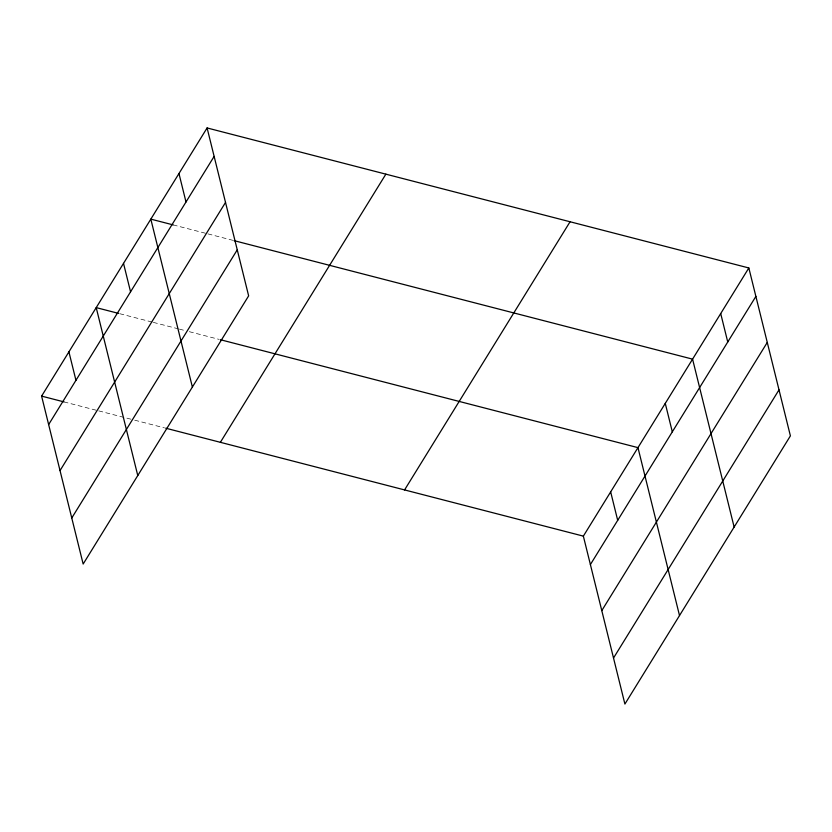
<?xml version="1.0" encoding="UTF-8"?>
<svg xmlns="http://www.w3.org/2000/svg" width="832" height="832" viewBox="0 0 832 832"><rect width="100%" height="100%" fill="white"/><g stroke="black" fill="none" stroke-linecap="round" stroke-linejoin="round"><path stroke-width="0.62" stroke-dasharray="4.16 3.12" d="M173.17 224.9L206.69 233.563M207.938 233.886L232.762 240.302M119.798 313.716L152.079 322.057M153.327 322.379L178.152 328.796M179.39 329.118L185.598 330.72M189.322 331.687L219.118 339.383M63.95 401.887L97.469 410.55M98.706 410.873L130.988 419.214M134.711 420.181L164.507 427.887"/><path stroke-width="1.25" d="M207.095 127.951L248.643 295.87L83.158 564.034L41.6 396.115L207.095 127.951L748.842 267.966L790.4 435.885L624.905 704.049L583.357 536.13L748.842 267.966M48.641 424.559L214.136 156.395M60.029 470.59L225.524 202.426M71.76 518.003L237.255 249.85M220.376 442.322L385.871 174.158M404.57 489.923L570.066 221.759M590.387 564.574L755.882 296.41M601.786 610.605L767.27 342.441M613.517 658.018L779.012 389.854M173.17 224.9L150.821 219.128L192.379 387.046M234.01 240.625L692.578 359.143L734.136 527.062M118.56 313.394L96.21 307.622L137.769 475.54M220.366 339.706L637.967 447.637L679.515 615.555M41.6 396.115L63.95 401.887M165.755 428.199L583.357 536.13M720.71 313.56L727.75 342.004M665.267 403.385L672.308 431.839M610.657 491.889L617.698 520.333M178.963 173.545L186.004 201.989M123.521 263.38L130.562 291.824M68.91 351.874L75.951 380.318"/></g></svg>
